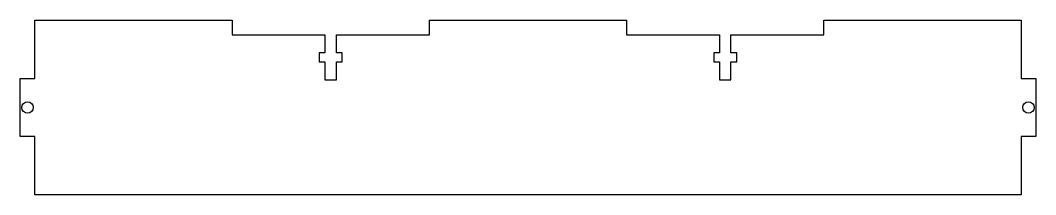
# Model space of a CAD drawing. Header units: inches. Extents: x -8.36 to 0.36, y 0.17 to 1.67.
import ezdxf

# ---------------------------------------------------------------- set-up
doc = ezdxf.new("R2010")
doc.units = ezdxf.units.IN
doc.layers.get('0').update_dxf_attribs({"linetype": 'CONTINUOUS'})

msp = doc.modelspace()

# ---------------------------------------------------------------- linework, layer by layer
msp.add_lwpolyline([(-8.2393, 0.175), (-8.2393, 0.675), (-8.3643, 0.675), (-8.3643, 1.175), (-8.2393, 1.175), (-8.2393, 1.55), (-8.2397, 1.55), (-8.2397, 1.675), (-6.5439, 1.675), (-6.5439, 1.55), (-5.7452, 1.55), (-5.7452, 1.396), (-5.7944, 1.396), (-5.7944, 1.3172), (-5.7452, 1.3172), (-5.7452, 1.1632), (-5.6468, 1.1632), (-5.6468, 1.3172), (-5.5976, 1.3172), (-5.5976, 1.396), (-5.6468, 1.396), (-5.6468, 1.55), (-4.8481, 1.55), (-4.8481, 1.675), (-3.1523, 1.675), (-3.1523, 1.55), (-2.3536, 1.55), (-2.3536, 1.396), (-2.4028, 1.396), (-2.4028, 1.3172), (-2.3536, 1.3172), (-2.3536, 1.1632), (-2.2552, 1.1632), (-2.2552, 1.3172), (-2.206, 1.3172), (-2.206, 1.396), (-2.2552, 1.396), (-2.2552, 1.55), (-1.4565, 1.55), (-1.4565, 1.675), (0.2393, 1.675), (0.2393, 1.175), (0.3643, 1.175), (0.3643, 0.675), (0.2393, 0.675), (0.2393, 0.175)], close=True)
for centre in [(-8.3018, 0.925), (0.3018, 0.925)]:
    msp.add_circle(centre, 0.0492)

doc.saveas('drawing.dxf')
